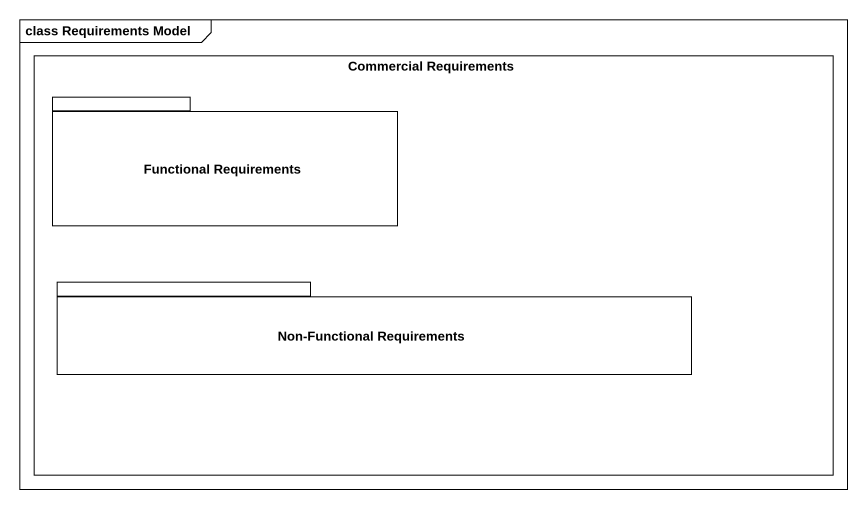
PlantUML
@startuml
mainframe class Requirements Model
rectangle "Commercial Requirements" as Commercial_Requirements {
  package "Functional Requirements" as Functional_Requirements {
  }
  package "Non-Functional Requirements" as Non_Functional_Requirements {
  }
}
@enduml
